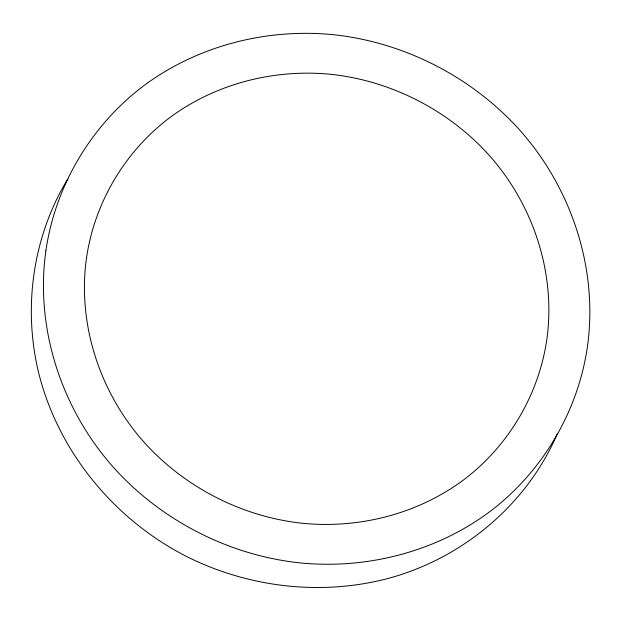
<?xml version="1.0" encoding="UTF-8"?>
<svg xmlns="http://www.w3.org/2000/svg" width="621" height="621" viewBox="0 0 621 621"><rect width="100%" height="100%" fill="white"/><g stroke="black" fill="none" stroke-linecap="round" stroke-linejoin="round"><path stroke-width="0.93" d="M557.363 433.637C526.624 505.339 461.209 559.537 385.959 579.005C319.047 596.036 246.7 587.039 185.275 555.826C113.891 518.993 58.653 451.909 38.89 373.772C22.93 309.173 32.331 238.829 66.3 181.441L67.953 179.042M45.869 250.822C34.823 329.487 62.232 410.978 115.366 469.499C162.329 520.677 227.519 554.211 296.496 562.525C363.844 570.062 433.753 552.845 488.548 512.589C541.659 473 577.91 412.336 587.419 346.766C598.473 268.101 571.056 186.611 517.93 128.089C470.959 76.911 405.777 43.377 336.799 35.063C269.452 27.526 199.535 44.743 144.747 84.999C91.629 124.588 55.385 185.244 45.869 250.822M86.49 258.018C77.097 324.884 100.392 394.149 145.555 443.891C185.477 487.392 240.886 515.904 299.516 522.96C356.764 529.371 416.186 514.739 462.761 480.522C507.908 446.872 538.717 395.305 546.806 339.571C556.199 272.704 532.896 203.432 487.733 153.697C447.811 110.196 392.402 81.685 333.772 74.621C276.531 68.217 217.102 82.849 170.527 117.066C125.38 150.717 94.571 202.283 86.49 258.018"/></g></svg>
